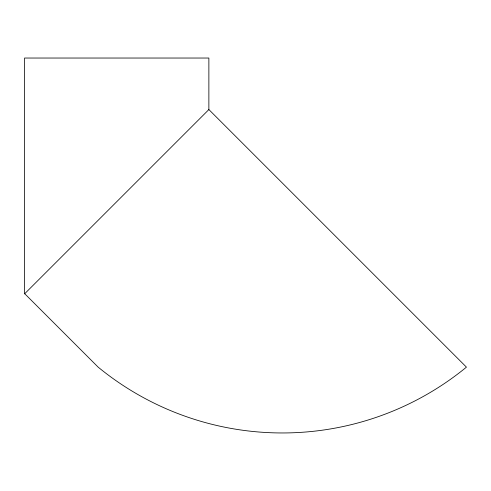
<?xml version="1.0" encoding="UTF-8"?>
<svg xmlns="http://www.w3.org/2000/svg" width="491" height="491" viewBox="0 0 491 491"><rect width="100%" height="100%" fill="white"/><g stroke="black" fill="none" stroke-linecap="round" stroke-linejoin="round"><path stroke-width="0.74" d="M208.871 109.561L24.55 293.882L24.55 58.036L208.871 58.036L208.871 109.561L466.45 367.139A290.512 290.512 0 0 1 98.151 367.139L24.667 293.655"/></g></svg>
